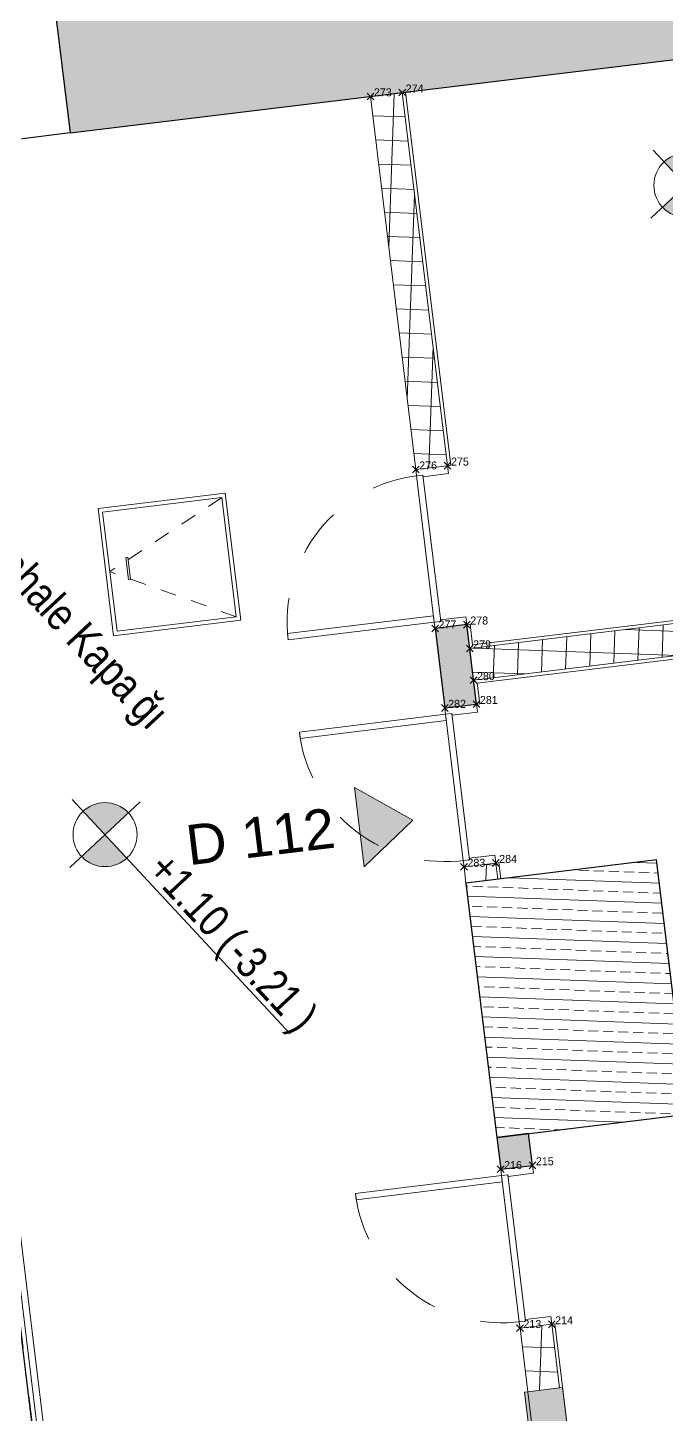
# Model space of a CAD drawing. Header units: metres. Extents: x 400403 to 400526, y 4543947 to 4544120.
# Drawn here: x 400443.17 to 400447.16, y 4544085.78 to 4544094.44 of the extents above; entities that cross this region are included whole.
import ezdxf

# ---------------------------------------------------------------- set-up
doc = ezdxf.new("R2010")
doc.units = ezdxf.units.M
doc.linetypes.add('Dash', pattern=[0.6, 0.3, -0.3])
doc.linetypes.add('Dot 1mm', pattern=[0.09999999999999999, 0, -0.09999999999999999])
for name, color, linetype, lineweight, true_color in [('A-FLOROVM', 7, 'Dot 1mm', 5, 0x404040), ('A_AREA', 4, 'Dash', 60, 0x00ffff), ('A_DOOR', 5, 'Continuous', 13, 0x0000ff), ('A_RC', 7, 'Continuous', 15, 0x007f00)]:
    doc.layers.add(name, color=color, linetype=linetype, lineweight=lineweight, true_color=true_color)
for name, color, linetype, lineweight in [('A_ELEVATION_2', 7, 'Continuous', 18), ('A_HANDRAIL', 7, 'Continuous', 5), ('A_HATCH', 7, 'Continuous', 18), ('A_NIVO', 7, 'Continuous', 5), ('A_SECTION_LINE', 7, 'Continuous', 5), ('A_WALL', 7, 'Continuous', 15), ('G-PLANOTM', 7, 'Continuous', 13)]:
    doc.layers.add(name, color=color, linetype=linetype, lineweight=lineweight)
doc.styles.add('Arial Narrow_1', font='Arial Narrow.ttf', dxfattribs={"height": 0.2})
doc.styles.add('Arial_1', font='Arial.ttf', dxfattribs={"height": 0.2499999999999998})
pattern_1 = [(45, (0, 0), (-0.1060660171779821, 0.1060660171779821), []), (135, (0, 0), (-0.1060660171779821, -0.1060660171779821), [])]
pattern_2 = [(45, (0, 0), (-0.08838834764831845, 0.08838834764831845), []), (45, (0.08800000000000001, 0), (-0.08838834764831845, 0.08838834764831845), [0.063, -0.031])]

# ---------------------------------------------------------------- blocks, each defined once
blk = doc.blocks.new('_SINGLE SWINGING_no handle - INT HOLLOW METAL-1542414-PERON KAT _1_10 _-3_21_ KOTU TUĞLA DUVAR PLANI - 1_2')
at = {"layer": 'A_DOOR', "color": 49, "lineweight": 15, "true_color": 0x464646}
for p, q in [((-0.5000000000000104, 0.09999999999903367), (-0.4500000000000119, 0.09999999999903367)), ((-0.5000000000000102, -0.1000000000009687), (-0.5000000000000104, 0.09999999999903367)), ((-0.4500000000000119, 0.09999999999903367), (-0.4500000000000119, -0.06000000000096675)), ((0.4499999999999937, 0.09999999999903367), (0.4999999999999919, 0.09999999999903367)), ((0.4499999999999937, -0.06000000000096675), (0.4499999999999937, 0.09999999999903367)), ((0.4999999999999919, 0.09999999999903367), (0.4999999999999919, -0.1000000000009687)), ((-0.4600000000000137, -0.06000000000096675), (-0.4600000000000137, -0.1000000000009687)), ((-0.4500000000000119, -0.06000000000096675), (-0.4600000000000137, -0.06000000000096675)), ((0.4599999999999953, -0.06000000000096675), (0.4499999999999937, -0.06000000000096675)), ((0.4599999999999953, -0.1000000000009687), (0.4599999999999953, -0.06000000000096675)), ((-0.4600000000000137, -0.1000000000009687), (-0.5000000000000102, -0.1000000000009687)), ((0.4999999999999919, -0.1000000000009687), (0.4599999999999953, -0.1000000000009687))]:
    blk.add_line(p, q, dxfattribs=at)
at = {"layer": 'A_DOOR', "color": 176, "true_color": 0x00007f}
for p, q in [((-0.4600000000000067, -0.06000000000097949), (0.4599999999999747, -0.06000000000097949)), ((-0.4600000000000068, -0.100000000000979), (-0.4600000000000067, -0.06000000000097949)), ((0.4599999999999746, -0.06000000000097949), (0.4599999999999746, -0.100000000000979)), ((0.4599999999999746, -0.100000000000979), (-0.4600000000000068, -0.100000000000979)), ((0.4599999999999581, -0.1000000000009839), (0.4199999999999581, -0.1000000000009838)), ((0.4199999999999566, -1.020000000000984), (0.4199999999999581, -0.1000000000009838)), ((0.4599999999999581, -0.1000000000009839), (0.4599999999999566, -1.020000000000984)), ((0.4599999999999566, -1.020000000000984), (0.4199999999999566, -1.020000000000984))]:
    blk.add_line(p, q, dxfattribs=at)
at = {"layer": 'A_DOOR', "linetype": 'Dash', "lineweight": 5}
blk.add_arc((0.4599999999999578, -0.1000000000009838), 0.9200000000000007, 178.9999999999995, 269.9999999999996, dxfattribs=at)
blk = doc.blocks.new('KMM FLOOR BASED OPEN COVER1 - KMM FLOOR BASED OPEN COVER 800x800-2933913-PERON KAT _1_10 _-3_21_ KOTU TUĞLA DUVAR PLANI - 1_2')
at = {"layer": 'G-PLANOTM'}
for p, q in [((-0.4, 0.4), (-0.4, -0.4)), ((0.3999999999999999, 0.4), (-0.4, 0.4)), ((-0.3750000000000001, 0.3749999999999999), (-0.3750000000000001, -0.3750000000000001)), ((0.3749999999999999, 0.3749999999999999), (-0.3750000000000001, 0.3749999999999999)), ((-0.3750000000000001, -0.3749999999999999), (-0.3750000000000001, 0.3749999999999998)), ((-0.3750000000000001, 0.3749999999999998), (0.3749999999999999, 0.3749999999999998)), ((0.3749999999999999, -0.3750000000000001), (0.3749999999999999, 0.3749999999999999)), ((0.3749999999999999, 0.3749999999999998), (0.3749999999999999, -0.3749999999999999)), ((0.3999999999999999, -0.4), (0.3999999999999999, 0.4)), ((-0.06427446616891107, 0.265), (-0.06427446616891107, 0.2526207293030437)), ((0.07572553383108893, 0.265), (-0.06427446616891107, 0.265)), ((0.07572553383108893, 0.2526207293030437), (0.07572553383108893, 0.265)), ((-0.06427446616891107, 0.2526207293030437), (0.07572553383108893, 0.2526207293030437)), ((-0.4, -0.4), (0.3999999999999999, -0.4)), ((-0.3750000000000001, -0.3750000000000001), (0.3749999999999999, -0.3750000000000001)), ((0.3749999999999999, -0.3749999999999999), (-0.3750000000000001, -0.3749999999999999))]:
    blk.add_line(p, q, dxfattribs=at)
blk = doc.blocks.new('Top Rail Type - Top Rail_Internal_-2422219-PERON KAT _1_10 _-3_21_ KOTU TUĞLA DUVAR PLANI - 1_2')
at = {"layer": 'A_HANDRAIL', "color": 9, "true_color": 0xc0c0c0}
for p, q in [((28.89442982205756, 33.98081295607213), (39.85649871187574, 26.01616900617887)), ((39.91237047226997, 26.02501782238224), (28.91794168563008, 34.01317330636919))]:
    blk.add_line(p, q, dxfattribs=at)
blk = doc.blocks.new('Top Rail Type - Top Rail_Internal_-V13-PERON KAT _1_10 _-3_21_ KOTU TUĞLA DUVAR PLANI - 1_2')
at = {"layer": 'A_HANDRAIL', "color": 9, "true_color": 0xc0c0c0}
for p, q in [((28.89442982205755, 33.98081295607211), (39.8564987118757, 26.01616900617886)), ((28.91794168563005, 34.01317330636916), (39.91237047226994, 26.02501782238222))]:
    blk.add_line(p, q, dxfattribs=at)
blk = doc.blocks.new('_SINGLE SWINGING_no handle - INT HOLLOW METAL-1542412-PERON KAT _1_10 _-3_21_ KOTU TUĞLA DUVAR PLANI - 1_2')
at = {"layer": 'A_DOOR', "color": 176, "true_color": 0x00007f}
for p, q in [((0.4199999999999566, 1.020000000000984), (0.4199999999999581, 0.1000000000009838)), ((0.4599999999999566, 1.020000000000984), (0.4199999999999566, 1.020000000000984)), ((0.4599999999999581, 0.1000000000009839), (0.4599999999999566, 1.020000000000984)), ((0.4599999999999746, 0.100000000000979), (-0.4600000000000068, 0.100000000000979)), ((-0.4600000000000068, 0.100000000000979), (-0.4600000000000067, 0.06000000000097949)), ((0.4599999999999581, 0.1000000000009839), (0.4199999999999581, 0.1000000000009838)), ((0.4599999999999746, 0.06000000000097949), (0.4599999999999746, 0.100000000000979)), ((-0.4600000000000067, 0.06000000000097949), (0.4599999999999747, 0.06000000000097949))]:
    blk.add_line(p, q, dxfattribs=at)
at = {"layer": 'A_DOOR', "color": 49, "lineweight": 15, "true_color": 0x464646}
for p, q in [((-0.4600000000000137, 0.1000000000009687), (-0.5000000000000102, 0.1000000000009687)), ((-0.5000000000000102, 0.1000000000009687), (-0.5000000000000104, -0.09999999999903367)), ((-0.4600000000000137, 0.06000000000096675), (-0.4600000000000137, 0.1000000000009687)), ((0.4999999999999919, 0.1000000000009687), (0.4599999999999953, 0.1000000000009687)), ((0.4599999999999953, 0.1000000000009687), (0.4599999999999953, 0.06000000000096675)), ((0.4999999999999919, -0.09999999999903367), (0.4999999999999919, 0.1000000000009687)), ((-0.4500000000000119, 0.06000000000096675), (-0.4600000000000137, 0.06000000000096675)), ((-0.4500000000000119, -0.09999999999903367), (-0.4500000000000119, 0.06000000000096675)), ((0.4599999999999953, 0.06000000000096675), (0.4499999999999937, 0.06000000000096675)), ((0.4499999999999937, 0.06000000000096675), (0.4499999999999937, -0.09999999999903367)), ((-0.5000000000000104, -0.09999999999903367), (-0.4500000000000119, -0.09999999999903367)), ((0.4499999999999937, -0.09999999999903367), (0.4999999999999919, -0.09999999999903367))]:
    blk.add_line(p, q, dxfattribs=at)
at = {"layer": 'A_DOOR', "linetype": 'Dash', "lineweight": 5}
blk.add_arc((0.4599999999999578, 0.1000000000009838), 0.9199999999999995, 90.00000000000004, 181.0000000000005, dxfattribs=at)
blk = doc.blocks.new('M09-PRT-S24-ZZ-M3-ARC-01_rvt-1-PERON KAT _1_10 _-3_21_ KOTU TUĞLA DUVAR PLANI - 1_2')
at = {"layer": 'A_HATCH', "lineweight": 5, "true_color": 0x787878}
h = blk.add_hatch(dxfattribs=at)
h.set_pattern_fill('FP_2', color=8, style=0, pattern_type=2)
h.set_pattern_definition(pattern_1)
h.paths.add_polyline_path([(33.71085272176447, 34.52342783374891), (35.62115479124121, 37.15273306481537), (35.45935139236622, 37.27029011527386), (33.54904932288947, 34.64098488420741), (33.60019928186396, 34.60382226370672)], flags=0)
h.paths.add_polyline_path([(35.7387118416997, 37.31453646369035), (37.64808062898879, 39.94451976495318), (37.48721051277528, 40.06139874586746), (35.57690844282472, 37.43209351414887)], flags=0)
h = blk.add_hatch(dxfattribs=at)
h.set_pattern_fill('FP_2', color=8, style=0, pattern_type=2)
h.set_pattern_definition(pattern_1)
h.paths.add_polyline_path([(34.6064869745984, 33.62549786402679), (34.7240440250569, 33.78730126290179), (34.64122226529565, 33.84747479361257), (34.52366521483716, 33.68567139473758)], flags=0)
h.paths.add_polyline_path([(32.50112272889979, 35.15513452546876), (32.61867977935829, 35.31693792434377), (30.71940990290097, 36.6968382617495), (30.60185285244248, 36.53503486287449), (32.09565326998992, 35.4497253311741)], flags=0)
h = blk.add_hatch(dxfattribs=at)
h.set_pattern_fill('FP_2', color=8, style=0, pattern_type=2)
h.set_pattern_definition(pattern_1)
h.paths.add_polyline_path([(37.19534135659818, 31.74458505669089), (37.31289840705669, 31.90638845556589), (36.98929160930673, 32.14150255648286), (36.87173455884823, 31.97969915760787)], flags=0)
at = {"layer": 'A_RC', "lineweight": 5, "true_color": 0xff8000}
for points in [[(33.71464822046221, 34.27345664703005), (33.83220527092071, 34.43526004590505), (33.42769677373323, 34.72915267205128), (33.31013972327474, 34.5673492731763), (33.60019928186396, 34.35660866820675)], [(36.06271756447331, 32.56748440990035), (36.18027461493181, 32.72928780877535), (36.01847121605682, 32.84684485923385), (35.90091416559832, 32.68504146035885)]]:
    blk.add_hatch(color=30, dxfattribs=at).paths.add_polyline_path(points, flags=0)
at = {"layer": 'A_WALL', "lineweight": 5, "true_color": 0xc0c0c0}
blk.add_hatch(color=9, dxfattribs=at).paths.add_polyline_path([(39.69153833411463, 29.90627043469662), (39.83260679466484, 30.10043451334661), (37.32465411210251, 31.92256879545333), (37.18358565155231, 31.72840471680334), (38.11383731748605, 31.05253731975461)], flags=0)
at = {"layer": 'A_AREA', "lineweight": 25}
for p, q in [((29.48984155669653, 35.00448262005005), (29.13238972171112, 34.51249237693689)), ((28.77971857033575, 34.02708218031207), (39.81788444834311, 26.00738523876203))]:
    blk.add_line(p, q, dxfattribs=at)
at = {"layer": 'A_ELEVATION_2', "lineweight": 20}
for p, q in [((35.45935139236619, 37.27029011527383), (33.54904932288945, 34.64098488420738)), ((33.71085272176444, 34.52342783374889), (35.62115479124118, 37.15273306481534)), ((30.71940990290095, 36.69683826174946), (30.60185285244246, 36.53503486287448)), ((32.61867977935827, 35.31693792434373), (30.71940990290095, 36.69683826174946)), ((30.60185285244246, 36.53503486287448), (32.50112272889977, 35.15513452546874)), ((32.50112272889977, 35.15513452546874), (32.61867977935827, 35.31693792434373)), ((33.54904932288945, 34.64098488420738), (33.71085272176444, 34.52342783374889)), ((34.64122226529562, 33.84747479361255), (34.52366521483713, 33.68567139473756)), ((34.60648697459838, 33.62549786402678), (34.72404402505687, 33.78730126290176)), ((34.72404402505687, 33.78730126290176), (34.64122226529562, 33.84747479361255)), ((34.52366521483713, 33.68567139473756), (34.60648697459838, 33.62549786402678)), ((36.9892916093067, 32.14150255648284), (36.8717345588482, 31.97969915760785)), ((37.31289840705666, 31.90638845556586), (36.9892916093067, 32.14150255648284)), ((36.8717345588482, 31.97969915760785), (37.19534135659816, 31.74458505669087)), ((37.19534135659816, 31.74458505669087), (37.31289840705666, 31.90638845556586))]:
    blk.add_line(p, q, dxfattribs=at)
at = {"layer": 'A_RC'}
for p, q in [((33.5446246880478, 34.66892092914074), (37.47103017288774, 40.07315445091326)), ((37.43008015062073, 39.60847919261308), (33.73878876669779, 34.52785246859054)), ((30.73116560794681, 36.71301860163697), (32.63043548440412, 35.33311826423124)), ((32.63043548440412, 35.33311826423124), (32.61867977935827, 35.31693792434373)), ((29.48984155669654, 35.00448262005005), (29.13238972171113, 34.51249237693689)), ((33.42769677373321, 34.72915267205126), (33.43945247877906, 34.74533301193876)), ((33.43945247877906, 34.74533301193876), (33.54462468804781, 34.66892092914073)), ((33.73878876669779, 34.52785246859054), (33.84396097596653, 34.45144038579252)), ((33.84396097596653, 34.45144038579252), (33.83220527092069, 34.43526004590503)), ((31.32747228463857, 33.53570553123735), (31.79770048647255, 34.1829191267373)), ((31.79770048647255, 34.1829191267373), (32.44491408197251, 33.71269092490331)), ((28.77971857033575, 34.02708218031207), (39.81788444834311, 26.00738523876203)), ((34.64122226529563, 33.84747479361255), (34.65297797034147, 33.86365513350003)), ((34.65297797034147, 33.86365513350003), (34.73579973010271, 33.80348160278925)), ((32.44491408197251, 33.71269092490333), (31.97468588013853, 33.06547732940336)), ((31.97468588013853, 33.06547732940336), (31.32747228463857, 33.53570553123734)), ((36.01853007117682, 32.84692586540756), (36.18033346960033, 32.72936881527708)), ((36.98929160930669, 32.14150255648284), (37.00110616902109, 32.15776390287206)), ((37.00110616902109, 32.15776390287206), (39.99446904820836, 29.98295846938985)), ((39.70329403916046, 29.92245077458412), (37.19534135659816, 31.74458505669079))]:
    blk.add_line(p, q, dxfattribs=at)
at = {"layer": 'A_RC', "color": 7, "lineweight": 25}
for p, q in [((33.42769677373321, 34.72915267205126), (33.31013972327471, 34.56734927317628)), ((33.83220527092068, 34.43526004590502), (33.42769677373321, 34.72915267205126)), ((33.31013972327471, 34.56734927317628), (33.71464822046218, 34.27345664703002)), ((33.71464822046218, 34.27345664703002), (33.83220527092068, 34.43526004590502)), ((36.01847121605679, 32.84684485923382), (35.90091416559829, 32.68504146035883)), ((36.18027461493178, 32.72928780877533), (36.01847121605679, 32.84684485923382)), ((35.90091416559829, 32.68504146035883), (36.06271756447328, 32.56748440990033)), ((36.06271756447328, 32.56748440990033), (36.18027461493178, 32.72928780877533))]:
    blk.add_line(p, q, dxfattribs=at)
at = {"layer": 'A_WALL'}
for p, q in [((37.31289840705667, 31.90638845556587), (37.32465411210248, 31.92256879545332)), ((37.32465411210247, 31.92256879545331), (39.83260679466481, 30.10043451334658)), ((37.18358565155228, 31.72840471680333), (37.19534135659816, 31.74458505669087)), ((39.6915383341146, 29.9062704346966), (37.18358565155228, 31.72840471680332))]:
    blk.add_line(p, q, dxfattribs=at)
at = {"lineweight": 15}
for name, p, rotation in [('_SINGLE SWINGING_no handle - INT HOLLOW METAL-1542414-PERON KAT _1_10 _-3_21_ KOTU TUĞLA DUVAR PLANI - 1_2', (32.9644097513165, 34.94214359876), 323.9999999999998), ('_SINGLE SWINGING_no handle - INT HOLLOW METAL-1542412-PERON KAT _1_10 _-3_21_ KOTU TUĞLA DUVAR PLANI - 1_2', (34.1779352428789, 34.0604657203213), 143.9999999999999), ('KMM FLOOR BASED OPEN COVER1 - KMM FLOOR BASED OPEN COVER 800x800-2933913-PERON KAT _1_10 _-3_21_ KOTU TUĞLA DUVAR PLANI - 1_2', (31.88619318330554, 33.62419822807033), 143.9999999999998), ('_SINGLE SWINGING_no handle - INT HOLLOW METAL-1542412-PERON KAT _1_10 _-3_21_ KOTU TUĞLA DUVAR PLANI - 1_2', (36.52600458688997, 32.3544934831916), 143.9999999999994)]:
    blk.add_blockref(name, p, dxfattribs=dict(at, rotation=rotation))
for name in ['Top Rail Type - Top Rail_Internal_-2422219-PERON KAT _1_10 _-3_21_ KOTU TUĞLA DUVAR PLANI - 1_2', 'Top Rail Type - Top Rail_Internal_-V13-PERON KAT _1_10 _-3_21_ KOTU TUĞLA DUVAR PLANI - 1_2']:
    blk.add_blockref(name, (0, 0), dxfattribs=at)
blk = doc.blocks.new('M09-PRT-S24-ZZ-M3-STR-01_rvt-1-PERON KAT _1_10 _-3_21_ KOTU TUĞLA DUVAR PLANI - 1_2')
at = {"layer": 'A_HATCH', "lineweight": 5, "true_color": 0x787878}
h = blk.add_hatch(dxfattribs=at)
h.set_pattern_fill('FP_1', color=8, style=0, pattern_type=2)
h.set_pattern_definition(pattern_2)
h.paths.add_polyline_path([(25.54689968342252, 29.57748871125829), (25.77050188861354, 29.88525074386072), (24.15246789986366, 31.06082124844567), (23.92886569467263, 30.75305921584327), (24.57292321061977, 30.28512404002616)], flags=0)
h.paths.add_polyline_path([(29.48984155738587, 35.00448262005008), (44.57936008558033, 55.77342311087127), (42.96132609683045, 56.94899361545624), (27.87180756863599, 36.18005312463503), (29.08656124624186, 35.29748291680344)], flags=0)
h.paths.add_polyline_path([(48.29870603257228, 60.8926636282886), (48.52930396044086, 61.21005444710501), (46.91126997169096, 62.38562495168997), (46.68067204382239, 62.06823413287358), (48.12183671186649, 61.02116671168079)], flags=0)
at = {"layer": 'A_RC', "lineweight": 5, "true_color": 0x787878}
h = blk.add_hatch(dxfattribs=at)
h.set_pattern_fill('FP_1', color=8, style=0, pattern_type=2)
h.set_pattern_definition(pattern_2)
h.paths.add_polyline_path([(35.90091416629408, 32.68504146036709), (36.60625646904505, 33.65586185361702), (35.31182927804513, 34.59631825728498), (34.60648697529416, 33.62549786403506), (35.19822022158939, 33.1955784953669)], flags=0)
at = {"layer": 'A_ELEVATION_2', "lineweight": 25}
for p, q in [((29.48984155738585, 35.00448262005003), (44.5793600855803, 55.77342311087121)), ((27.87180756863597, 36.18005312463499), (29.48984155738585, 35.00448262005004))]:
    blk.add_line(p, q, dxfattribs=at)
at = {"layer": 'A_RC', "color": 7, "lineweight": 25}
for p, q in [((35.31182927804511, 34.59631825728495), (34.60648697529414, 33.62549786403502)), ((36.60625646904501, 33.65586185361698), (35.31182927804511, 34.59631825728495)), ((34.60648697529414, 33.62549786403502), (35.90091416629404, 32.68504146036705)), ((35.90091416629404, 32.68504146036705), (36.60625646904501, 33.65586185361698))]:
    blk.add_line(p, q, dxfattribs=at)
at = {"layer": 'A_RC'}
blk.add_line((28.77909411677864, 34.02622269277484), (39.81725999253555, 26.00652575286142), dxfattribs=at)
blk = doc.blocks.new('Elevation - Filled Arrow-693709-PERON KAT _1_10 _-3_21_ KOTU TUĞLA DUVAR PLANI - 1_2')
at = {"layer": 'A_SECTION_LINE'}
blk.add_hatch(color=256, dxfattribs=at).paths.add_polyline_path([(6.591881948714948e-07, 0.005843741991433941), (0.002531957843382645, 0.002468698742516678), (-0.002450179215144995, 0.002468698742516693)], flags=0)
for p, q in [((6.591881948721558e-07, 0.005843741991433941), (-0.002450179215144995, 0.002468698742516693)), ((0.002531957843382645, 0.002468698742516679), (6.591881948714948e-07, 0.005843741991433941)), ((-0.002450179215144993, 0.002468698742516694), (0.002531957843382645, 0.002468698742516678))]:
    blk.add_line(p, q, dxfattribs=at)
blk = doc.blocks.new('Spot Elevations - D_DAT_ELEV TARGET_REV-693727-PERON KAT _1_10 _-3_21_ KOTU TUĞLA DUVAR PLANI - 1_2')
at = {"layer": 'A_NIVO'}
h = blk.add_hatch(color=256, dxfattribs=at)
edge = h.paths.add_edge_path(flags=0)
edge.add_line((1.586231146433193e-18, 0.004), (-0.001999999999999998, 0.004))
edge.add_arc((-5.287437154777308e-19, 0.004), 0.001999999999999996, 90.00000000000028, 180.0000000000001, ccw=False)
edge.add_line((1.586231146433193e-18, 0.005999999999999998), (1.586231146433193e-18, 0.004))
h = blk.add_hatch(color=256, dxfattribs=at)
edge = h.paths.add_edge_path(flags=0)
edge.add_line((1.586231146433193e-18, 0.004), (0.002000000000000003, 0.004))
edge.add_arc((9.517386878599156e-18, 0.003999999999999994), 0.001999999999999992, 269.9999999999993, 359.99999999999983, ccw=False)
edge.add_line((1.586231146433193e-18, 0.002), (1.586231146433193e-18, 0.004))
for p, q in [((1.850603004172058e-18, 0.001000000000000001), (1.850603004172058e-18, 0.006999999999999999)), ((-0.002999999999999997, 0.004), (0.017, 0.004))]:
    blk.add_line(p, q, dxfattribs=at)
blk.add_circle((1.586231146433193e-18, 0.004), 0.002000000000000001, dxfattribs=at)
blk = doc.blocks.new('*U825')
at = {"color": 0, "linetype": 'ByBlock', "lineweight": -2, "transparency": 16777216}
for p, q in [((-0.7071067811865476, -0.7071067811865476), (0.7071067811865476, 0.7071067811865476)), ((-0.7071067811865476, 0.7071067811865476), (0.7071067811865476, -0.7071067811865476))]:
    blk.add_line(p, q, dxfattribs=at)
blk = doc.blocks.new('*U1462', base_point=(400446.2425085477, 4544086.317534424))
at = {"color": 1, "linetype": 'ByBlock', "insert": (400446.2637217511, 4544086.317534424), "char_height": 0.05, "attachment_point": 7}
blk.add_mtext('213', dxfattribs=at)
blk = doc.blocks.new('*U1463', base_point=(400446.2425085477, 4544086.317534424))
at = {"color": 61, "linetype": 'ByBlock', "lineweight": -2}
blk.add_blockref('*U1462', (400446.2425085477, 4544086.317534424), dxfattribs=at)
blk = doc.blocks.new('*U1464', base_point=(400446.2425085477, 4544086.317534424))
at = {"color": 60, "linetype": 'ByBlock', "lineweight": -2, "xscale": 0.03, "yscale": 0.03, "zscale": 0.03, "rotation": 8.537736462515939e-07}
blk.add_blockref('*U825', (400446.2425085477, 4544086.317534424), dxfattribs=at)
at = {"color": 61, "linetype": 'ByBlock', "lineweight": -2}
blk.add_blockref('*U1463', (400446.2425085477, 4544086.317534424), dxfattribs=at)
blk = doc.blocks.new('*U1465', base_point=(400446.4410499366, 4544086.341644938))
at = {"color": 1, "linetype": 'ByBlock', "insert": (400446.4622631401, 4544086.341644938), "char_height": 0.05, "attachment_point": 7}
blk.add_mtext('214', dxfattribs=at)
blk = doc.blocks.new('*U1466', base_point=(400446.4410499366, 4544086.341644938))
at = {"color": 61, "linetype": 'ByBlock', "lineweight": -2}
blk.add_blockref('*U1465', (400446.4410499366, 4544086.341644938), dxfattribs=at)
blk = doc.blocks.new('*U1467', base_point=(400446.4410499366, 4544086.341644938))
at = {"color": 61, "linetype": 'ByBlock', "lineweight": -2}
blk.add_blockref('*U1466', (400446.4410499366, 4544086.341644938), dxfattribs=at)
at = {"color": 60, "linetype": 'ByBlock', "lineweight": -2, "xscale": 0.03, "yscale": 0.03, "zscale": 0.03, "rotation": 8.537736462515939e-07}
blk.add_blockref('*U825', (400446.4410499366, 4544086.341644938), dxfattribs=at)
blk = doc.blocks.new('*U1468', base_point=(400446.3204973677, 4544087.334351883))
at = {"color": 1, "linetype": 'ByBlock', "insert": (400446.3417105711, 4544087.334351883), "char_height": 0.05, "attachment_point": 7}
blk.add_mtext('215', dxfattribs=at)
blk = doc.blocks.new('*U1469', base_point=(400446.3204973677, 4544087.334351883))
at = {"color": 61, "linetype": 'ByBlock', "lineweight": -2}
blk.add_blockref('*U1468', (400446.3204973677, 4544087.334351883), dxfattribs=at)
blk = doc.blocks.new('*U1470', base_point=(400446.3204973677, 4544087.334351883))
at = {"color": 60, "linetype": 'ByBlock', "lineweight": -2, "xscale": 0.03, "yscale": 0.03, "zscale": 0.03, "rotation": 8.537736462515939e-07}
blk.add_blockref('*U825', (400446.3204973677, 4544087.334351883), dxfattribs=at)
at = {"color": 61, "linetype": 'ByBlock', "lineweight": -2}
blk.add_blockref('*U1469', (400446.3204973677, 4544087.334351883), dxfattribs=at)
blk = doc.blocks.new('*U1471', base_point=(400446.1219559789, 4544087.31024137))
at = {"color": 1, "linetype": 'ByBlock', "insert": (400446.1431691823, 4544087.31024137), "char_height": 0.05, "attachment_point": 7}
blk.add_mtext('216', dxfattribs=at)
blk = doc.blocks.new('*U1472', base_point=(400446.1219559789, 4544087.31024137))
at = {"color": 61, "linetype": 'ByBlock', "lineweight": -2}
blk.add_blockref('*U1471', (400446.1219559789, 4544087.31024137), dxfattribs=at)
blk = doc.blocks.new('*U1473', base_point=(400446.1219559789, 4544087.31024137))
at = {"color": 60, "linetype": 'ByBlock', "lineweight": -2, "xscale": 0.03, "yscale": 0.03, "zscale": 0.03, "rotation": 8.537736462515939e-07}
blk.add_blockref('*U825', (400446.1219559789, 4544087.31024137), dxfattribs=at)
at = {"color": 61, "linetype": 'ByBlock', "lineweight": -2}
blk.add_blockref('*U1472', (400446.1219559789, 4544087.31024137), dxfattribs=at)
blk = doc.blocks.new('*U1642', base_point=(400445.3082261393, 4544094.011013246))
at = {"color": 1, "linetype": 'ByBlock', "insert": (400445.3294393428, 4544094.011013246), "char_height": 0.05, "attachment_point": 7}
blk.add_mtext('273', dxfattribs=at)
blk = doc.blocks.new('*U1643', base_point=(400445.3082261393, 4544094.011013246))
at = {"color": 61, "linetype": 'ByBlock', "lineweight": -2}
blk.add_blockref('*U1642', (400445.3082261393, 4544094.011013246), dxfattribs=at)
blk = doc.blocks.new('*U1644', base_point=(400445.3082261393, 4544094.011013246))
at = {"color": 60, "linetype": 'ByBlock', "lineweight": -2, "xscale": 0.03, "yscale": 0.03, "zscale": 0.03, "rotation": 8.537736462515939e-07}
blk.add_blockref('*U825', (400445.3082261393, 4544094.011013246), dxfattribs=at)
at = {"color": 61, "linetype": 'ByBlock', "lineweight": -2}
blk.add_blockref('*U1643', (400445.3082261393, 4544094.011013246), dxfattribs=at)
blk = doc.blocks.new('*U1645', base_point=(400445.5067675284, 4544094.035123759))
at = {"color": 1, "linetype": 'ByBlock', "insert": (400445.5279807318, 4544094.035123759), "char_height": 0.05, "attachment_point": 7}
blk.add_mtext('274', dxfattribs=at)
blk = doc.blocks.new('*U1646', base_point=(400445.5067675284, 4544094.035123759))
at = {"color": 61, "linetype": 'ByBlock', "lineweight": -2}
blk.add_blockref('*U1645', (400445.5067675284, 4544094.035123759), dxfattribs=at)
blk = doc.blocks.new('*U1647', base_point=(400445.5067675284, 4544094.035123759))
at = {"color": 61, "linetype": 'ByBlock', "lineweight": -2}
blk.add_blockref('*U1646', (400445.5067675284, 4544094.035123759), dxfattribs=at)
at = {"color": 60, "linetype": 'ByBlock', "lineweight": -2, "xscale": 0.03, "yscale": 0.03, "zscale": 0.03, "rotation": 8.537736462515939e-07}
blk.add_blockref('*U825', (400445.5067675284, 4544094.035123759), dxfattribs=at)
blk = doc.blocks.new('*U1648', base_point=(400445.7897799866, 4544091.70461846))
at = {"color": 1, "linetype": 'ByBlock', "insert": (400445.81099319, 4544091.70461846), "char_height": 0.05, "attachment_point": 7}
blk.add_mtext('275', dxfattribs=at)
blk = doc.blocks.new('*U1649', base_point=(400445.7897799866, 4544091.70461846))
at = {"color": 61, "linetype": 'ByBlock', "lineweight": -2}
blk.add_blockref('*U1648', (400445.7897799866, 4544091.70461846), dxfattribs=at)
blk = doc.blocks.new('*U1650', base_point=(400445.7897799866, 4544091.70461846))
at = {"color": 61, "linetype": 'ByBlock', "lineweight": -2}
blk.add_blockref('*U1649', (400445.7897799866, 4544091.70461846), dxfattribs=at)
at = {"color": 60, "linetype": 'ByBlock', "lineweight": -2, "xscale": 0.03, "yscale": 0.03, "zscale": 0.03, "rotation": 8.537736462515939e-07}
blk.add_blockref('*U825', (400445.7897799866, 4544091.70461846), dxfattribs=at)
blk = doc.blocks.new('*U1651', base_point=(400445.5912385656, 4544091.680507942))
at = {"color": 1, "linetype": 'ByBlock', "insert": (400445.6124517691, 4544091.680507942), "char_height": 0.05, "attachment_point": 7}
blk.add_mtext('276', dxfattribs=at)
blk = doc.blocks.new('*U1652', base_point=(400445.5912385656, 4544091.680507942))
at = {"color": 61, "linetype": 'ByBlock', "lineweight": -2}
blk.add_blockref('*U1651', (400445.5912385656, 4544091.680507942), dxfattribs=at)
blk = doc.blocks.new('*U1653', base_point=(400445.5912385656, 4544091.680507942))
at = {"color": 60, "linetype": 'ByBlock', "lineweight": -2, "xscale": 0.03, "yscale": 0.03, "zscale": 0.03, "rotation": 8.537736462515939e-07}
blk.add_blockref('*U825', (400445.5912385656, 4544091.680507942), dxfattribs=at)
at = {"color": 61, "linetype": 'ByBlock', "lineweight": -2}
blk.add_blockref('*U1652', (400445.5912385656, 4544091.680507942), dxfattribs=at)
blk = doc.blocks.new('*U1654', base_point=(400445.7117911342, 4544090.687800998))
at = {"color": 1, "linetype": 'ByBlock', "insert": (400445.7330043376, 4544090.687800998), "char_height": 0.05, "attachment_point": 7}
blk.add_mtext('277', dxfattribs=at)
blk = doc.blocks.new('*U1655', base_point=(400445.7117911342, 4544090.687800998))
at = {"color": 61, "linetype": 'ByBlock', "lineweight": -2}
blk.add_blockref('*U1654', (400445.7117911342, 4544090.687800998), dxfattribs=at)
blk = doc.blocks.new('*U1656', base_point=(400445.7117911342, 4544090.687800998))
at = {"color": 60, "linetype": 'ByBlock', "lineweight": -2, "xscale": 0.03, "yscale": 0.03, "zscale": 0.03, "rotation": 8.537736462515939e-07}
blk.add_blockref('*U825', (400445.7117911342, 4544090.687800998), dxfattribs=at)
at = {"color": 61, "linetype": 'ByBlock', "lineweight": -2}
blk.add_blockref('*U1655', (400445.7117911342, 4544090.687800998), dxfattribs=at)
blk = doc.blocks.new('*U1657', base_point=(400445.9103325233, 4544090.711911511))
at = {"color": 1, "linetype": 'ByBlock', "insert": (400445.9315457268, 4544090.711911511), "char_height": 0.05, "attachment_point": 7}
blk.add_mtext('278', dxfattribs=at)
blk = doc.blocks.new('*U1658', base_point=(400445.9103325233, 4544090.711911511))
at = {"color": 61, "linetype": 'ByBlock', "lineweight": -2}
blk.add_blockref('*U1657', (400445.9103325233, 4544090.711911511), dxfattribs=at)
blk = doc.blocks.new('*U1659', base_point=(400445.9103325233, 4544090.711911511))
at = {"color": 60, "linetype": 'ByBlock', "lineweight": -2, "xscale": 0.03, "yscale": 0.03, "zscale": 0.03, "rotation": 8.537736462515939e-07}
blk.add_blockref('*U825', (400445.9103325233, 4544090.711911511), dxfattribs=at)
at = {"color": 61, "linetype": 'ByBlock', "lineweight": -2}
blk.add_blockref('*U1658', (400445.9103325233, 4544090.711911511), dxfattribs=at)
blk = doc.blocks.new('*U1660', base_point=(400445.9284154085, 4544090.56300547))
at = {"color": 1, "linetype": 'ByBlock', "insert": (400445.949628612, 4544090.56300547), "char_height": 0.05, "attachment_point": 7}
blk.add_mtext('279', dxfattribs=at)
blk = doc.blocks.new('*U1661', base_point=(400445.9284154085, 4544090.56300547))
at = {"color": 61, "linetype": 'ByBlock', "lineweight": -2}
blk.add_blockref('*U1660', (400445.9284154085, 4544090.56300547), dxfattribs=at)
blk = doc.blocks.new('*U1662', base_point=(400445.9284154085, 4544090.56300547))
at = {"color": 60, "linetype": 'ByBlock', "lineweight": -2, "xscale": 0.03, "yscale": 0.03, "zscale": 0.03, "rotation": 8.537736462515939e-07}
blk.add_blockref('*U825', (400445.9284154085, 4544090.56300547), dxfattribs=at)
at = {"color": 61, "linetype": 'ByBlock', "lineweight": -2}
blk.add_blockref('*U1661', (400445.9284154085, 4544090.56300547), dxfattribs=at)
blk = doc.blocks.new('*U1663', base_point=(400445.9525259223, 4544090.36446408))
at = {"color": 1, "linetype": 'ByBlock', "insert": (400445.9737391258, 4544090.36446408), "char_height": 0.05, "attachment_point": 7}
blk.add_mtext('280', dxfattribs=at)
blk = doc.blocks.new('*U1664', base_point=(400445.9525259223, 4544090.36446408))
at = {"color": 61, "linetype": 'ByBlock', "lineweight": -2}
blk.add_blockref('*U1663', (400445.9525259223, 4544090.36446408), dxfattribs=at)
blk = doc.blocks.new('*U1665', base_point=(400445.9525259223, 4544090.36446408))
at = {"color": 60, "linetype": 'ByBlock', "lineweight": -2, "xscale": 0.03, "yscale": 0.03, "zscale": 0.03, "rotation": 8.537736462515939e-07}
blk.add_blockref('*U825', (400445.9525259223, 4544090.36446408), dxfattribs=at)
at = {"color": 61, "linetype": 'ByBlock', "lineweight": -2}
blk.add_blockref('*U1664', (400445.9525259223, 4544090.36446408), dxfattribs=at)
blk = doc.blocks.new('*U1666', base_point=(400445.9706088096, 4544090.21555804))
at = {"color": 1, "linetype": 'ByBlock', "insert": (400445.991822013, 4544090.21555804), "char_height": 0.05, "attachment_point": 7}
blk.add_mtext('281', dxfattribs=at)
blk = doc.blocks.new('*U1667', base_point=(400445.9706088096, 4544090.21555804))
at = {"color": 61, "linetype": 'ByBlock', "lineweight": -2}
blk.add_blockref('*U1666', (400445.9706088096, 4544090.21555804), dxfattribs=at)
blk = doc.blocks.new('*U1668', base_point=(400445.9706088096, 4544090.21555804))
at = {"color": 60, "linetype": 'ByBlock', "lineweight": -2, "xscale": 0.03, "yscale": 0.03, "zscale": 0.03, "rotation": 8.537736462515939e-07}
blk.add_blockref('*U825', (400445.9706088096, 4544090.21555804), dxfattribs=at)
at = {"color": 61, "linetype": 'ByBlock', "lineweight": -2}
blk.add_blockref('*U1667', (400445.9706088096, 4544090.21555804), dxfattribs=at)
blk = doc.blocks.new('*U1669', base_point=(400445.7720674189, 4544090.191447525))
at = {"color": 1, "linetype": 'ByBlock', "insert": (400445.7932806223, 4544090.191447525), "char_height": 0.05, "attachment_point": 7}
blk.add_mtext('282', dxfattribs=at)
blk = doc.blocks.new('*U1670', base_point=(400445.7720674189, 4544090.191447525))
at = {"color": 61, "linetype": 'ByBlock', "lineweight": -2}
blk.add_blockref('*U1669', (400445.7720674189, 4544090.191447525), dxfattribs=at)
blk = doc.blocks.new('*U1671', base_point=(400445.7720674189, 4544090.191447525))
at = {"color": 60, "linetype": 'ByBlock', "lineweight": -2, "xscale": 0.03, "yscale": 0.03, "zscale": 0.03, "rotation": 8.537736462515939e-07}
blk.add_blockref('*U825', (400445.7720674189, 4544090.191447525), dxfattribs=at)
at = {"color": 61, "linetype": 'ByBlock', "lineweight": -2}
blk.add_blockref('*U1670', (400445.7720674189, 4544090.191447525), dxfattribs=at)
blk = doc.blocks.new('*U1672', base_point=(400445.8926199923, 4544089.198740581))
at = {"color": 1, "linetype": 'ByBlock', "insert": (400445.9138331958, 4544089.198740581), "char_height": 0.05, "attachment_point": 7}
blk.add_mtext('283', dxfattribs=at)
blk = doc.blocks.new('*U1673', base_point=(400445.8926199923, 4544089.198740581))
at = {"color": 61, "linetype": 'ByBlock', "lineweight": -2}
blk.add_blockref('*U1672', (400445.8926199923, 4544089.198740581), dxfattribs=at)
blk = doc.blocks.new('*U1674', base_point=(400445.8926199923, 4544089.198740581))
at = {"color": 61, "linetype": 'ByBlock', "lineweight": -2}
blk.add_blockref('*U1673', (400445.8926199923, 4544089.198740581), dxfattribs=at)
at = {"color": 60, "linetype": 'ByBlock', "lineweight": -2, "xscale": 0.03, "yscale": 0.03, "zscale": 0.03, "rotation": 8.537736462515939e-07}
blk.add_blockref('*U825', (400445.8926199923, 4544089.198740581), dxfattribs=at)
blk = doc.blocks.new('*U1675', base_point=(400446.0911613767, 4544089.222851094))
at = {"color": 1, "linetype": 'ByBlock', "insert": (400446.1123745801, 4544089.222851094), "char_height": 0.05, "attachment_point": 7}
blk.add_mtext('284', dxfattribs=at)
blk = doc.blocks.new('*U1676', base_point=(400446.0911613767, 4544089.222851094))
at = {"color": 61, "linetype": 'ByBlock', "lineweight": -2}
blk.add_blockref('*U1675', (400446.0911613767, 4544089.222851094), dxfattribs=at)
blk = doc.blocks.new('*U1677', base_point=(400446.0911613767, 4544089.222851094))
at = {"color": 60, "linetype": 'ByBlock', "lineweight": -2, "xscale": 0.03, "yscale": 0.03, "zscale": 0.03, "rotation": 8.537736462515939e-07}
blk.add_blockref('*U825', (400446.0911613767, 4544089.222851094), dxfattribs=at)
at = {"color": 61, "linetype": 'ByBlock', "lineweight": -2}
blk.add_blockref('*U1676', (400446.0911613767, 4544089.222851094), dxfattribs=at)

msp = doc.modelspace()

# ---------------------------------------------------------------- linework, layer by layer
at = {"layer": 'A-FLOROVM'}
for p in [(400444.3784724821, 4544091.505657356), (400444.4688869089, 4544090.761127148)]:
    msp.add_line(p, (400443.6791494869, 4544091.042977825), dxfattribs=at)

# ---------------------------------------------------------------- block references
at = {"lineweight": 5, "rotation": 312.9239939576965}
for name in ['M09-PRT-S24-ZZ-M3-ARC-01_rvt-1-PERON KAT _1_10 _-3_21_ KOTU TUĞLA DUVAR PLANI - 1_2', 'M09-PRT-S24-ZZ-M3-STR-01_rvt-1-PERON KAT _1_10 _-3_21_ KOTU TUĞLA DUVAR PLANI - 1_2']:
    msp.add_blockref(name, (400397.7144573492, 4544091.538091335), dxfattribs=at)
for name, p in [('*U1647', (400445.5067675284, 4544094.035123759)), ('*U1644', (400445.3082261393, 4544094.011013246)), ('*U1650', (400445.7897799866, 4544091.70461846)), ('*U1653', (400445.5912385656, 4544091.680507942)), ('*U1656', (400445.7117911342, 4544090.687800998)), ('*U1659', (400445.9103325233, 4544090.711911511)), ('*U1662', (400445.9284154085, 4544090.56300547)), ('*U1665', (400445.9525259223, 4544090.36446408)), ('*U1671', (400445.7720674189, 4544090.191447525)), ('*U1668', (400445.9706088096, 4544090.21555804)), ('*U1674', (400445.8926199923, 4544089.198740581)), ('*U1677', (400446.0911613767, 4544089.222851094)), ('*U1473', (400446.1219559789, 4544087.31024137)), ('*U1470', (400446.3204973677, 4544087.334351883)), ('*U1467', (400446.4410499366, 4544086.341644938)), ('*U1464', (400446.2425085477, 4544086.317534424))]:
    msp.add_blockref(name, p)
at = {"layer": 'A_NIVO', "xscale": 99.99999999910261, "yscale": 99.99999999910261, "zscale": 99.99999999910261, "rotation": 312.9239939576965}
for p in [(400446.9862195475, 4544093.183307953), (400443.3559608285, 4544089.127706822)]:
    msp.add_blockref('Spot Elevations - D_DAT_ELEV TARGET_REV-693727-PERON KAT _1_10 _-3_21_ KOTU TUĞLA DUVAR PLANI - 1_2', p, dxfattribs=at)
at = {"layer": 'A_SECTION_LINE', "xscale": 99.99999999910264, "yscale": 99.99999999910264, "zscale": 99.99999999910264, "rotation": 276.9239939576952}
msp.add_blockref('Elevation - Filled Arrow-693709-PERON KAT _1_10 _-3_21_ KOTU TUĞLA DUVAR PLANI - 1_2', (400444.9928788518, 4544089.421107143), dxfattribs=at)

# ---------------------------------------------------------------- texts
at = {"layer": 'A_NIVO', "char_height": 0.1999999999982054, "attachment_point": 1, "rotation": 312.92399395769655, "line_spacing_factor": 0.9746961653507236, "style": 'Arial Narrow_1'}
for s, insert, width in [('+1.10 (', (400444.0506432446, 4544089.308381096), 0.8620854149801773), ('-3.21 )', (400444.5453938537, 4544088.77352135), 0.7908589846826697)]:
    msp.add_mtext(s, dxfattribs=dict(at, insert=insert, width=width))
at = {"layer": 'A_SECTION_LINE', "insert": (400444.1424176486, 4544089.456676697), "char_height": 0.2499999999977565, "width": 1.122362499989928, "attachment_point": 1, "rotation": 6.923993957695473, "style": 'Arial_1'}
msp.add_mtext('D 112', dxfattribs=at)
at = {"layer": 'G-PLANOTM', "lineweight": 5, "char_height": 0.1999999999982052, "attachment_point": 1, "rotation": 312.92399395769655, "style": 'Arial Narrow_1'}
for s, insert, width in [('dahale Kapa', (400443.0292462304, 4544091.295857221), 1.619408749985467), ('ğı', (400443.9391983923, 4544090.317454057), 0.2405062499978416)]:
    msp.add_mtext(s, dxfattribs=dict(at, insert=insert, width=width))

doc.saveas('drawing.dxf')
